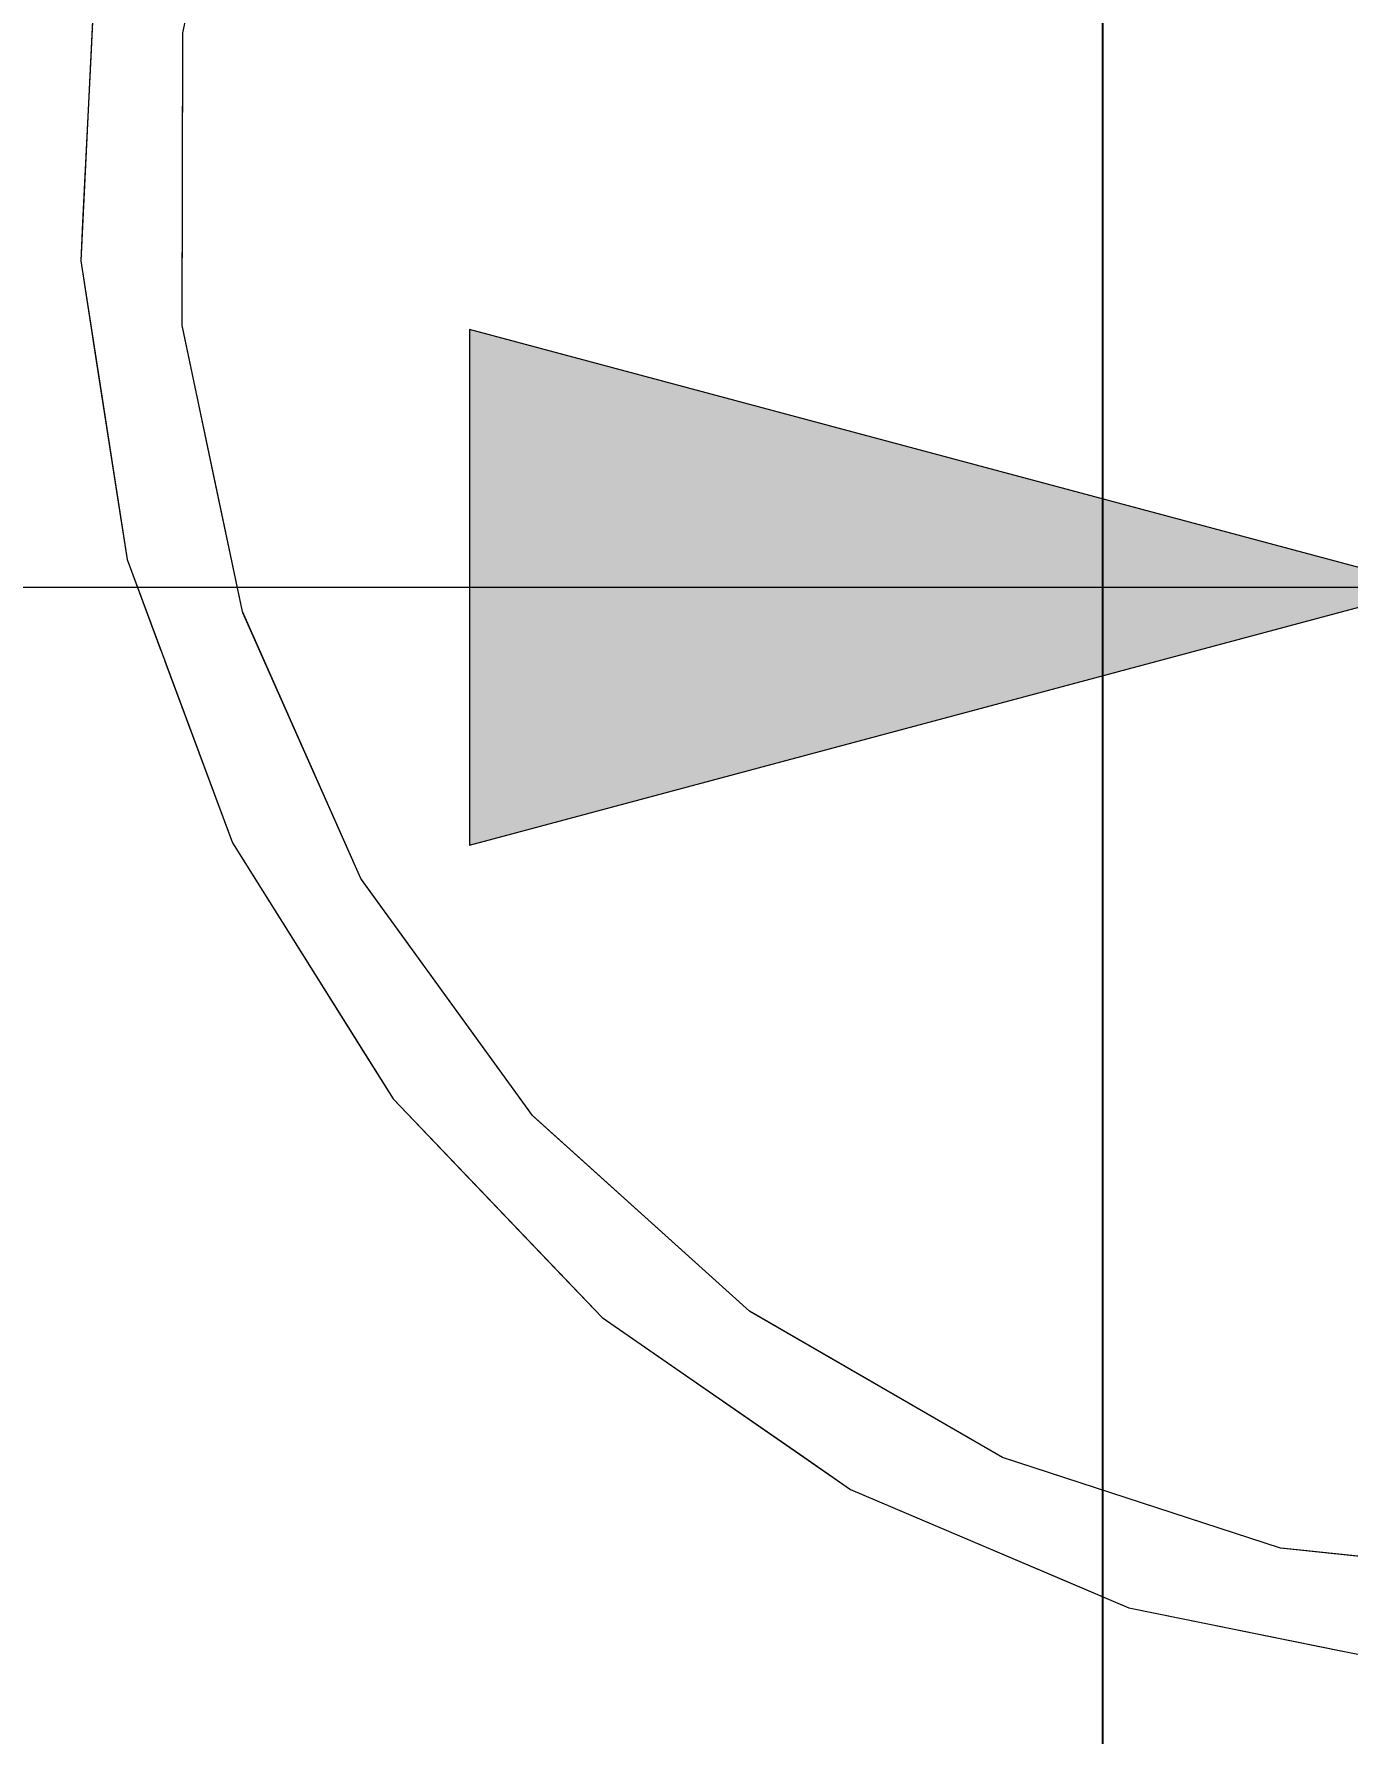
# Model space of a CAD drawing. Header units: millimetres. Extents: x 4021 to 183614, y -11746 to 71065.
# Drawn here: x 123166.4 to 123439.1, y 41510.4 to 41863.4 of the extents above; entities that cross this region are included whole.
import ezdxf

# ---------------------------------------------------------------- set-up
doc = ezdxf.new("R2010")
doc.units = ezdxf.units.MM
for name, color, linetype, lineweight in [('A-ANNO-DIMS', 211, 'Continuous', 5), ('G-ANNO-TEXT', 231, 'Continuous', 5), ('Q-CASE', 31, 'Continuous', 20)]:
    doc.layers.add(name, color=color, linetype=linetype, lineweight=lineweight)
doc.styles.add('Arial_2', font='arial.ttf', dxfattribs={"width": 0.7, "height": 295.05988})
doc.dimstyles.new('Linear_-_1_5mm_Arial', dxfattribs={"dimscale": 304.8, "dimtxt": 300, "dimasz": 0.656168, "dimexe": 0.656168, "dimexo": 0.0625, "dimgap": 0.328084, "dimtad": 1, "dimdec": 0, "dimzin": 0, "dimdsep": 46, "dimtxsty": 'Arial_2', "dimblk1": 'OBLIQUE', "dimblk2": 'OBLIQUE', "dimsah": 1, "dimcen": 0.09, "dimadec": 0, "dimazin": 0, "dimtfac": 1, "dimtdec": 4, "dimtix": 1, "dimtmove": 0, "dimatfit": 3, "dimfxl": 0.656168, "dimfxlon": 1, "dimtvp": 1, "dimtolj": 1, "dimtzin": 0, "dimarcsym": 2})

# ---------------------------------------------------------------- blocks, each defined once
blk = doc.blocks.new('DLN_Cat Ladder - 750x750x5000 _WDH_-9766194-Copy of COLOUR_LOWER R_F')
at = {"layer": 'Q-CASE'}
for p, q in [((334.7, -802), (328.35, -862.29)), ((334.7, -802), (328.35, -862.29)), ((334.7, -802), (328.35, -862.29)), ((334.7, -802), (328.35, -862.29)), ((334.7, -802), (328.35, -862.29)), ((334.7, -802), (328.35, -862.29)), ((334.7, -802), (328.35, -862.29)), ((334.7, -802), (328.35, -862.29)), ((334.7, -802), (328.35, -862.29)), ((343.87, -878.55), (349.73, -849.57)), ((343.87, -878.55), (349.73, -849.57)), ((343.87, -878.55), (349.73, -849.57)), ((343.87, -878.55), (349.73, -849.57)), ((343.87, -878.55), (349.73, -849.57)), ((343.87, -878.55), (349.73, -849.57)), ((343.87, -878.55), (349.73, -849.57)), ((343.87, -878.55), (349.73, -849.57)), ((343.87, -878.55), (349.73, -849.57)), ((328.34, -862.39), (309.61, -919.95)), ((328.34, -862.39), (309.61, -919.95)), ((328.34, -862.39), (309.61, -919.95)), ((328.34, -862.39), (309.61, -919.95)), ((328.34, -862.39), (309.61, -919.95)), ((328.34, -862.39), (309.61, -919.95)), ((328.34, -862.39), (309.61, -919.95)), ((328.34, -862.39), (309.61, -919.95)), ((328.34, -862.39), (309.61, -919.95)), ((322.67, -936.4), (335.36, -906.6)), ((322.67, -936.4), (335.36, -906.6)), ((322.67, -936.4), (335.36, -906.6)), ((322.67, -936.4), (335.36, -906.6)), ((322.67, -936.4), (335.36, -906.6)), ((322.67, -936.4), (335.36, -906.6)), ((322.67, -936.4), (335.36, -906.6)), ((322.67, -936.4), (335.36, -906.6)), ((322.67, -936.4), (335.36, -906.6)), ((309.55, -920.13), (279.28, -972.46)), ((309.55, -920.13), (279.28, -972.46)), ((309.55, -920.13), (279.28, -972.46)), ((309.55, -920.13), (279.28, -972.46)), ((309.55, -920.13), (279.28, -972.46)), ((309.55, -920.13), (279.28, -972.46)), ((309.55, -920.13), (279.28, -972.46)), ((309.55, -920.13), (279.28, -972.46)), ((309.55, -920.13), (279.28, -972.46)), ((290.41, -988.9), (308.86, -962.24)), ((290.41, -988.9), (308.86, -962.24)), ((290.41, -988.9), (308.86, -962.24)), ((290.41, -988.9), (308.86, -962.24)), ((290.41, -988.9), (308.86, -962.24)), ((290.41, -988.9), (308.86, -962.24)), ((290.41, -988.9), (308.86, -962.24)), ((290.41, -988.9), (308.86, -962.24)), ((290.41, -988.9), (308.86, -962.24)), ((279.14, -972.7), (238.69, -1017.51)), ((279.14, -972.7), (238.69, -1017.51)), ((279.14, -972.7), (238.69, -1017.51)), ((279.14, -972.7), (238.69, -1017.51)), ((279.14, -972.7), (238.69, -1017.51)), ((279.14, -972.7), (238.69, -1017.51)), ((279.14, -972.7), (238.69, -1017.51)), ((279.14, -972.7), (238.69, -1017.51)), ((279.14, -972.7), (238.69, -1017.51)), ((248.36, -1033.96), (271.85, -1011.52)), ((248.36, -1033.96), (271.85, -1011.52)), ((248.36, -1033.96), (271.85, -1011.52)), ((248.36, -1033.96), (271.85, -1011.52)), ((248.36, -1033.96), (271.85, -1011.52)), ((248.36, -1033.96), (271.85, -1011.52)), ((248.36, -1033.96), (271.85, -1011.52)), ((248.36, -1033.96), (271.85, -1011.52)), ((248.36, -1033.96), (271.85, -1011.52)), ((238.45, -1017.78), (189.47, -1053.25)), ((238.45, -1017.78), (189.47, -1053.25)), ((238.45, -1017.78), (189.47, -1053.25)), ((238.45, -1017.78), (189.47, -1053.25)), ((238.45, -1017.78), (189.47, -1053.25)), ((238.45, -1017.78), (189.47, -1053.25)), ((238.45, -1017.78), (189.47, -1053.25)), ((238.45, -1017.78), (189.47, -1053.25)), ((238.45, -1017.78), (189.47, -1053.25)), ((189.27, -1053.39), (164.28, -1064.46)), ((189.27, -1053.39), (164.28, -1064.46)), ((189.27, -1053.39), (164.28, -1064.46)), ((189.27, -1053.39), (164.28, -1064.46)), ((189.27, -1053.39), (164.28, -1064.46)), ((189.27, -1053.39), (164.28, -1064.46)), ((189.27, -1053.39), (164.28, -1064.46)), ((189.27, -1053.39), (164.28, -1064.46)), ((189.27, -1053.39), (164.28, -1064.46)), ((198.19, -1069.77), (225.8, -1052.48)), ((198.19, -1069.77), (225.8, -1052.48)), ((198.19, -1069.77), (225.8, -1052.48)), ((198.19, -1069.77), (225.8, -1052.48)), ((198.19, -1069.77), (225.8, -1052.48)), ((198.19, -1069.77), (225.8, -1052.48)), ((198.19, -1069.77), (225.8, -1052.48)), ((198.19, -1069.77), (225.8, -1052.48)), ((198.19, -1069.77), (225.8, -1052.48)), ((164.28, -1064.46), (134.02, -1077.87)), ((164.28, -1064.46), (134.02, -1077.87)), ((164.28, -1064.46), (134.02, -1077.87)), ((164.28, -1064.46), (134.02, -1077.87)), ((164.28, -1064.46), (134.02, -1077.87)), ((164.28, -1064.46), (134.02, -1077.87)), ((164.28, -1064.46), (134.02, -1077.87)), ((164.28, -1064.46), (134.02, -1077.87)), ((164.28, -1064.46), (134.02, -1077.87)), ((133.75, -1077.99), (106.64, -1083.69)), ((133.75, -1077.99), (106.64, -1083.69)), ((133.75, -1077.99), (106.64, -1083.69)), ((133.75, -1077.99), (106.64, -1083.69)), ((133.75, -1077.99), (106.64, -1083.69)), ((133.75, -1077.99), (106.64, -1083.69)), ((133.75, -1077.99), (106.64, -1083.69)), ((133.75, -1077.99), (106.64, -1083.69)), ((133.75, -1077.99), (106.64, -1083.69)), ((144.07, -1094.1), (172.52, -1083.49)), ((144.07, -1094.1), (172.52, -1083.49)), ((144.07, -1094.1), (172.52, -1083.49)), ((144.07, -1094.1), (172.52, -1083.49)), ((144.07, -1094.1), (172.52, -1083.49)), ((144.07, -1094.1), (172.52, -1083.49)), ((144.07, -1094.1), (172.52, -1083.49)), ((144.07, -1094.1), (172.52, -1083.49)), ((144.07, -1094.1), (172.52, -1083.49)), ((106.64, -1083.69), (74.67, -1090.41)), ((106.64, -1083.69), (74.67, -1090.41)), ((106.64, -1083.69), (74.67, -1090.41)), ((106.64, -1083.69), (74.67, -1090.41)), ((106.64, -1083.69), (74.67, -1090.41)), ((106.64, -1083.69), (74.67, -1090.41)), ((106.64, -1083.69), (74.67, -1090.41)), ((106.64, -1083.69), (74.67, -1090.41)), ((106.64, -1083.69), (74.67, -1090.41)), ((46.35, -1090.41), (14, -1090.33)), ((46.35, -1090.41), (14, -1090.33)), ((46.35, -1090.41), (14, -1090.33)), ((46.35, -1090.41), (14, -1090.33)), ((46.35, -1090.41), (14, -1090.33)), ((46.35, -1090.41), (14, -1090.33)), ((46.35, -1090.41), (14, -1090.33)), ((46.35, -1090.41), (14, -1090.33)), ((46.35, -1090.41), (14, -1090.33)), ((74.33, -1090.48), (46.35, -1090.41)), ((74.33, -1090.48), (46.35, -1090.41)), ((74.33, -1090.48), (46.35, -1090.41)), ((74.33, -1090.48), (46.35, -1090.41)), ((74.33, -1090.48), (46.35, -1090.41)), ((74.33, -1090.48), (46.35, -1090.41)), ((74.33, -1090.48), (46.35, -1090.41)), ((74.33, -1090.48), (46.35, -1090.41)), ((74.33, -1090.48), (46.35, -1090.41)), ((81.68, -1108.36), (114.15, -1103.32)), ((81.68, -1108.36), (114.15, -1103.32)), ((81.68, -1108.36), (114.15, -1103.32)), ((81.68, -1108.36), (114.15, -1103.32)), ((81.68, -1108.36), (114.15, -1103.32)), ((81.68, -1108.36), (114.15, -1103.32)), ((81.68, -1108.36), (114.15, -1103.32)), ((81.68, -1108.36), (114.15, -1103.32)), ((81.68, -1108.36), (114.15, -1103.32)), ((19.95, -1109.56), (52.98, -1111.18)), ((19.95, -1109.56), (52.98, -1111.18)), ((19.95, -1109.56), (52.98, -1111.18)), ((19.95, -1109.56), (52.98, -1111.18)), ((19.95, -1109.56), (52.98, -1111.18)), ((19.95, -1109.56), (52.98, -1111.18)), ((19.95, -1109.56), (52.98, -1111.18)), ((19.95, -1109.56), (52.98, -1111.18)), ((19.95, -1109.56), (52.98, -1111.18))]:
    blk.add_line(p, q, dxfattribs=at)
at = {"layer": 'Q-CASE', "flags": 128}
for points in [[(-265.3, -802), (-258.94, -864.47), (-240.12, -924.37), (-209.62, -979.26), (-168.68, -1026.87), (-118.99, -1065.26), (-62.59, -1092.84), (-1.78, -1108.5), (60.94, -1111.57), (122.99, -1101.95), (181.82, -1080.02), (235.04, -1046.69), (280.44, -1003.31), (316.17, -951.68), (340.76, -893.91), (353.21, -832.36), (354.7, -802)], [(334.7, -802), (328.34, -862.39), (309.55, -920.13), (279.14, -972.7), (238.45, -1017.78), (189.27, -1053.39), (133.75, -1077.99), (74.33, -1090.48), (13.6, -1090.33), (-45.76, -1077.53), (-101.15, -1052.65), (-150.15, -1016.78), (-190.61, -971.5), (-220.75, -918.78), (-239.25, -860.94), (-245.3, -802)], [(335.36, -906.6), (340.76, -893.91), (343.87, -878.55)], [(335.36, -906.6), (340.76, -893.91), (343.87, -878.55)], [(335.36, -906.6), (340.76, -893.91), (343.87, -878.55)], [(335.36, -906.6), (340.76, -893.91), (343.87, -878.55)], [(335.36, -906.6), (340.76, -893.91), (343.87, -878.55)], [(335.36, -906.6), (340.76, -893.91), (343.87, -878.55)], [(335.36, -906.6), (340.76, -893.91), (343.87, -878.55)], [(335.36, -906.6), (340.76, -893.91), (343.87, -878.55)], [(335.36, -906.6), (340.76, -893.91), (343.87, -878.55)], [(308.86, -962.24), (316.17, -951.68), (322.67, -936.4)], [(308.86, -962.24), (316.17, -951.68), (322.67, -936.4)], [(308.86, -962.24), (316.17, -951.68), (322.67, -936.4)], [(308.86, -962.24), (316.17, -951.68), (322.67, -936.4)], [(308.86, -962.24), (316.17, -951.68), (322.67, -936.4)], [(308.86, -962.24), (316.17, -951.68), (322.67, -936.4)], [(308.86, -962.24), (316.17, -951.68), (322.67, -936.4)], [(308.86, -962.24), (316.17, -951.68), (322.67, -936.4)], [(308.86, -962.24), (316.17, -951.68), (322.67, -936.4)], [(271.85, -1011.52), (280.44, -1003.31), (290.41, -988.9)], [(271.85, -1011.52), (280.44, -1003.31), (290.41, -988.9)], [(271.85, -1011.52), (280.44, -1003.31), (290.41, -988.9)], [(271.85, -1011.52), (280.44, -1003.31), (290.41, -988.9)], [(271.85, -1011.52), (280.44, -1003.31), (290.41, -988.9)], [(271.85, -1011.52), (280.44, -1003.31), (290.41, -988.9)], [(271.85, -1011.52), (280.44, -1003.31), (290.41, -988.9)], [(271.85, -1011.52), (280.44, -1003.31), (290.41, -988.9)], [(271.85, -1011.52), (280.44, -1003.31), (290.41, -988.9)], [(225.8, -1052.48), (235.04, -1046.69), (248.36, -1033.96)], [(225.8, -1052.48), (235.04, -1046.69), (248.36, -1033.96)], [(225.8, -1052.48), (235.04, -1046.69), (248.36, -1033.96)], [(225.8, -1052.48), (235.04, -1046.69), (248.36, -1033.96)], [(225.8, -1052.48), (235.04, -1046.69), (248.36, -1033.96)], [(225.8, -1052.48), (235.04, -1046.69), (248.36, -1033.96)], [(225.8, -1052.48), (235.04, -1046.69), (248.36, -1033.96)], [(225.8, -1052.48), (235.04, -1046.69), (248.36, -1033.96)], [(225.8, -1052.48), (235.04, -1046.69), (248.36, -1033.96)], [(172.52, -1083.49), (181.82, -1080.02), (198.19, -1069.77)], [(172.52, -1083.49), (181.82, -1080.02), (198.19, -1069.77)], [(172.52, -1083.49), (181.82, -1080.02), (198.19, -1069.77)], [(172.52, -1083.49), (181.82, -1080.02), (198.19, -1069.77)], [(172.52, -1083.49), (181.82, -1080.02), (198.19, -1069.77)], [(172.52, -1083.49), (181.82, -1080.02), (198.19, -1069.77)], [(172.52, -1083.49), (181.82, -1080.02), (198.19, -1069.77)], [(172.52, -1083.49), (181.82, -1080.02), (198.19, -1069.77)], [(172.52, -1083.49), (181.82, -1080.02), (198.19, -1069.77)], [(114.15, -1103.32), (122.99, -1101.95), (141.89, -1094.91)], [(114.15, -1103.32), (122.99, -1101.95), (141.89, -1094.91)], [(114.15, -1103.32), (122.99, -1101.95), (141.89, -1094.91)], [(114.15, -1103.32), (122.99, -1101.95), (141.89, -1094.91)], [(114.15, -1103.32), (122.99, -1101.95), (141.89, -1094.91)], [(114.15, -1103.32), (122.99, -1101.95), (141.89, -1094.91)], [(114.15, -1103.32), (122.99, -1101.95), (141.89, -1094.91)], [(114.15, -1103.32), (122.99, -1101.95), (141.89, -1094.91)], [(114.15, -1103.32), (122.99, -1101.95), (141.89, -1094.91)], [(-8.53, -1106.76), (-1.78, -1108.5), (19.95, -1109.56)], [(-8.53, -1106.76), (-1.78, -1108.5), (19.95, -1109.56)], [(-8.53, -1106.76), (-1.78, -1108.5), (19.95, -1109.56)], [(-8.53, -1106.76), (-1.78, -1108.5), (19.95, -1109.56)], [(-8.53, -1106.76), (-1.78, -1108.5), (19.95, -1109.56)], [(-8.53, -1106.76), (-1.78, -1108.5), (19.95, -1109.56)], [(-8.53, -1106.76), (-1.78, -1108.5), (19.95, -1109.56)], [(-8.53, -1106.76), (-1.78, -1108.5), (19.95, -1109.56)], [(-8.53, -1106.76), (-1.78, -1108.5), (19.95, -1109.56)], [(52.98, -1111.18), (60.94, -1111.57), (81.68, -1108.36)], [(52.98, -1111.18), (60.94, -1111.57), (81.68, -1108.36)], [(52.98, -1111.18), (60.94, -1111.57), (81.68, -1108.36)], [(52.98, -1111.18), (60.94, -1111.57), (81.68, -1108.36)], [(52.98, -1111.18), (60.94, -1111.57), (81.68, -1108.36)], [(52.98, -1111.18), (60.94, -1111.57), (81.68, -1108.36)], [(52.98, -1111.18), (60.94, -1111.57), (81.68, -1108.36)], [(52.98, -1111.18), (60.94, -1111.57), (81.68, -1108.36)], [(52.98, -1111.18), (60.94, -1111.57), (81.68, -1108.36)]]:
    blk.add_lwpolyline(points, dxfattribs=at)
blk = doc.blocks.new('_Oblique')
at = {"color": 0, "linetype": 'ByBlock', "lineweight": -2}
blk.add_line((-0.5, -0.5), (0.5, 0.5), dxfattribs=at)
blk = doc.blocks.new('DIMBLOCK143-Copy of COLOUR_LOWER R_F')
at = {"layer": 'A-ANNO-DIMS', "color": 0, "lineweight": -2, "transparency": 16777216}
for p, q in [((123207.41, 45507.49), (123588.36, 45507.49)), ((123388.36, 39807.49), (123388.36, 45507.49)), ((123207.41, 39807.49), (123588.36, 39807.49))]:
    blk.add_line(p, q, dxfattribs=at)
at = {"layer": 'Defpoints', "color": 0, "transparency": 16777216}
for p in [(123188.36, 45507.49), (123388.36, 45507.49), (123188.36, 39807.49)]:
    blk.add_point(p, dxfattribs=at)
at = {"layer": 'A-ANNO-DIMS', "color": 0, "lineweight": -2, "transparency": 16777216, "xscale": 200, "yscale": 200, "zscale": 200}
for p, rotation in [((123388.36, 45507.49), 90), ((123388.36, 39807.49), 270)]:
    blk.add_blockref('_Oblique', p, dxfattribs=dict(at, rotation=rotation))
at = {"layer": 'A-ANNO-DIMS', "color": 0, "transparency": 16777216, "insert": (123137.71, 42657.49), "char_height": 295.06, "width": 753.2308, "attachment_point": 5, "rotation": 90, "style": 'Arial_2'}
blk.add_mtext('\\A1;5700', dxfattribs=at)

msp = doc.modelspace()

# ---------------------------------------------------------------- hatches: boundary and pattern name
at = {"layer": 'G-ANNO-TEXT'}
msp.add_hatch(color=130, dxfattribs=at).paths.add_polyline_path([(123456.88, 41748.43), (123256.88, 41802.02), (123256.88, 41694.84)], flags=0)

# ---------------------------------------------------------------- linework, layer by layer
at = {"layer": 'G-ANNO-TEXT', "color": 130}
for p, q in [((123456.88, 41748.43), (123256.88, 41802.02)), ((123256.88, 41802.02), (123256.88, 41694.84)), ((123456.88, 41748.43), (122406.75, 41748.43)), ((123256.88, 41694.84), (123456.88, 41748.43))]:
    msp.add_line(p, q, dxfattribs=at)

# ---------------------------------------------------------------- block references
at = {"layer": 'Q-CASE', "rotation": 269.9999999999997}
msp.add_blockref('DLN_Cat Ladder - 750x750x5000 _WDH_-9766194-Copy of COLOUR_LOWER R_F', (124287.7, 41877.19), dxfattribs=at)

# ---------------------------------------------------------------- dimensions: what is measured, and where the dimension line sits
at = {"layer": 'A-ANNO-DIMS'}
dim = msp.add_linear_dim(base=(123388.36, 45507.49), p1=(123188.36, 39807.49), p2=(123188.36, 45507.49), angle=90, dimstyle='Linear_-_1_5mm_Arial', override={"dimpost": '<>', "dimfxl": 5700.000012}, dxfattribs=at)
dim.commit()
dim.dimension.update_dxf_attribs({"geometry": 'DIMBLOCK143-Copy of COLOUR_LOWER R_F', "text_midpoint": (123137.71, 42657.49)})

doc.saveas('drawing.dxf')
